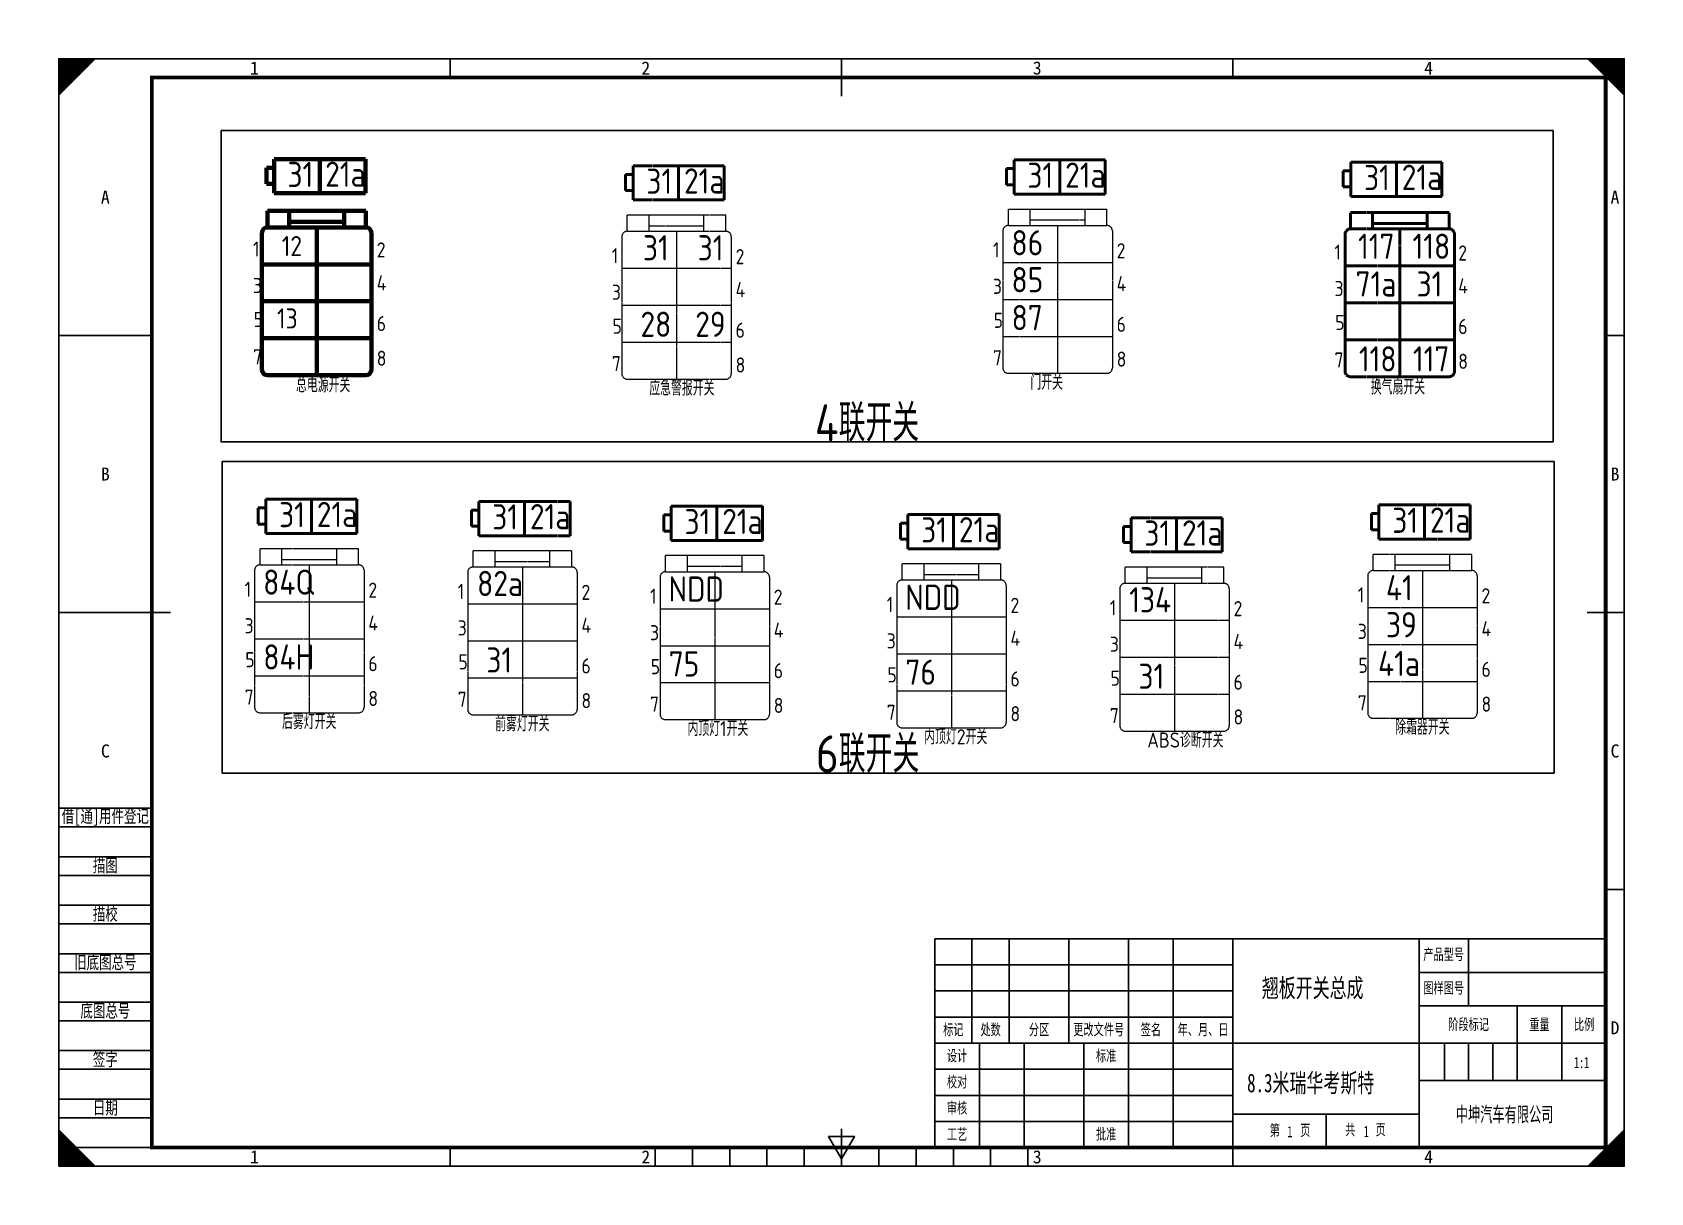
# Model space of a CAD drawing. Header units: millimetres. Extents: x 10183 to 10617, y -73 to 238.
import ezdxf
from ezdxf.enums import TextEntityAlignment as Align

# ---------------------------------------------------------------- set-up
doc = ezdxf.new("R2010")
doc.units = ezdxf.units.MM
doc.header["$LTSCALE"] = 0.5
doc.header["$MEASUREMENT"] = 0
for name, pattern in [('实线', [4, 4, 0]), ('实线_1', [4, 4, 0]), ('实线_2', [4, 4, 0]), ('实线_3', [4, 4, 0]), ('实线_3_3_1', [4, 4, 0]), ('实线_4', [4, 4, 0]), ('实线_7_6', [4, 4, 0])]:
    doc.linetypes.add(name, pattern=pattern)
doc.layers.get('0').update_dxf_attribs({"lineweight": 70})
for name, color, linetype, lineweight in [('0层_1', 7, '实线_4', 50), ('0层_2', 7, '实线_3_3_1', 50), ('0层_3_3_1_1', 7, '实线_1', 18), ('1文本', 3, '实线', 25), ('AM_5', 3, '实线_1', 25), ('AM_6', 3, '实线_2', 25), ('AM_7', 3, '实线_3', 25)]:
    doc.layers.add(name, color=color, linetype=linetype, lineweight=lineweight)
for name, color, linetype in [('2细线层', 4, 'Continuous'), ('6文字层', 3, 'Continuous'), ('图框层', 7, 'Continuous'), ('粗实线', 10, 'Continuous')]:
    doc.layers.add(name, color=color, linetype=linetype)
doc.styles.add('PC_TEXTSTYLE', font='simplex.shx', dxfattribs={"width": 0.7, "bigfont": 'hzfs.shx'})
doc.styles.add('国标汉字', font='', dxfattribs={"width": 0.7})
doc.styles.add('工程字', font='gbenor.shx', dxfattribs={"bigfont": 'gbcbig.shx'})
doc.styles.add('工程字_4_2', font='gbenor.shx', dxfattribs={"bigfont": 'gbcbig.shx'})
doc.styles.add('工程字_6', font='gbenor.shx', dxfattribs={"bigfont": 'gbcbig.shx'})
doc.styles.add('工程字_9_2', font='gbenor.shx', dxfattribs={"bigfont": 'gbcbig.shx'})
doc.styles.add('标题栏文字', font='simfang.ttf', dxfattribs={"width": 0.667})
doc.styles.get('国标汉字').set_extended_font_data('FangSong_GB2312')

# ---------------------------------------------------------------- blocks, each defined once
blk = doc.blocks.new('PC_TITLE_BLOCK')
for p, q in [((-180, 0), (-180, 56)), ((-180, 56), (0, 56)), ((-170, 28), (-170, 56)), ((-160, 28), (-160, 56)), ((-144, 28), (-144, 56)), ((-128, 28), (-128, 56)), ((-116, 28), (-116, 56)), ((-100, 0), (-100, 56)), ((-50, 0), (-50, 56)), ((-36.77, 38), (-36.77, 56)), ((-180, 35), (-100, 35)), ((-50, 38), (0, 38)), ((-23.77, 18), (-23.77, 37.89)), ((-180, 28), (0, 28)), ((-168, 0), (-168, 28)), ((-156, 0), (-156, 28)), ((-140, 0), (-140, 28)), ((-128, 0), (-128, 28)), ((-116, 0), (-116, 28)), ((-50, 18), (0, 18)), ((-100, 9), (-50, 9))]:
    blk.add_line(p, q)
at = {"layer": '2细线层'}
for p, q in [((-180, 49), (-100, 49)), ((-50, 47), (0, 47)), ((-180, 42), (-100, 42)), ((-11.77, 18), (-11.77, 37.89)), ((-43.27, 18), (-43.27, 27.89)), ((-36.77, 18), (-36.77, 27.89)), ((-30.27, 18), (-30.27, 27.89)), ((-180, 21), (-100, 21)), ((-180, 14), (-100, 14)), ((-75, 9), (-75, 0)), ((-180, 7), (-100, 7))]:
    blk.add_line(p, q, dxfattribs=at)
at = {"layer": '6文字层', "char_height": 3, "attachment_point": 5, "style": '标题栏文字'}
for s, insert, width in [('产品型号', (-43.45, 51.66), 16), ('图样图号', (-43.45, 42.66), 16), ('阶段标记', (-36.77, 32.89), 16), ('重量', (-17.77, 32.89), 8), ('比例', (-5.77, 32.89), 8), ('标记', (-175, 31.5), 8), ('处数', (-165, 31.5), 8), ('分区', (-152, 31.5), 8), ('更改文件号', (-136, 31.5), 16), ('签名', (-122, 31.5), 8), ('年、月、日', (-108, 31.5), 16), ('设计', (-174, 24.5), 8), ('标准', (-134, 24.5), 8), ('校对', (-174, 17.5), 8), ('审核', (-174, 10.5), 8), ('工艺', (-174, 3.5), 8), ('批准', (-134, 3.5), 8), ('第    页     ', (-84.67, 4.5), 36), (' 共    页     ', (-65.12, 4.66), 36)]:
    blk.add_mtext(s, dxfattribs=dict(at, insert=insert, width=width))
at = {"layer": '6文字层', "style": '标题栏文字', "flags": 12}
for tag, width, p, p2 in [('产品型号', 1.1847, (-34.75, 49.06), (-1.96, 49.06)), ('图样名称', 1.722791, (-99.05, 40.33), (-51.38, 40.33)), ('图样图号', 1.222418, (-35.76, 39.95), (-1.93, 39.95)), ('零件材料', 1.690433, (-98.46, 14.84), (-51.68, 14.84)), ('公司名称', 0.569661, (-50, 6.93), (0, 6.93))]:
    blk.add_attdef(tag, text='', height=5, dxfattribs=dict(at, width=width)).set_placement(p, p2, align=Align.FIT)
at = {"layer": '6文字层', "style": '标题栏文字', "width": 0.667, "flags": 12}
for tag, p in [('设计', (-166.03, 23.03)), ('设计日期', (-154.38, 23.03)), ('标准', (-126.16, 22.95)), ('标准日期', (-114.04, 22.83)), ('NUM', (-20.49, 21.31)), ('SCAL', (-8.49, 21.31)), ('校对', (-166.03, 16.03)), ('校对日期', (-154.38, 16.03)), ('审核', (-166.04, 8.99)), ('审核日期', (-154.38, 8.96)), ('工艺', (-166.07, 1.93)), ('工艺日期', (-154.43, 1.92)), ('批准', (-126.21, 1.99)), ('批准日期', (-114.1, 1.85)), ('N', (-85.41, 2.76)), ('M', (-64.86, 2.84))]:
    blk.add_attdef(tag, p, '', height=3, dxfattribs=at)
for tag, p in [('S', (-46.53, 22.88)), ('Z', (-39.81, 22.88)), ('B', (-33.31, 22.88)), ('A', (-26.81, 22.88))]:
    blk.add_attdef(tag, text='', height=3, dxfattribs=at).set_placement(p, align=Align.MIDDLE_CENTER)
blk = doc.blocks.new('A$C0B2B57B2_1')
at = {"layer": '0层_1'}
for p, q in [((0.68, 18.36), (0.68, 20.4)), ((0.68, 20.4), (12.92, 20.4)), ((3.4, 18.36), (3.4, 20.4)), ((10.2, 18.36), (10.2, 20.4)), ((12.92, 18.36), (12.92, 20.4)), ((0.68, 18.36), (12.92, 18.36)), ((3.4, 19.04), (10.2, 19.04)), ((6.8, 18.36), (6.8, 0)), ((0, 17.68), (0, 0.68)), ((13.6, 17.68), (13.6, 0.68)), ((0, 13.77), (13.6, 13.77)), ((0, 9.18), (13.6, 9.18)), ((0, 4.59), (13.6, 4.59)), ((0.68, 0), (12.92, 0))]:
    blk.add_line(p, q, dxfattribs=at)
for centre, start, end in [((0.68, 17.68), 90, 180), ((12.92, 17.68), 0, 90), ((0.68, 0.68), 180, 270), ((12.92, 0.68), 270, 360)]:
    blk.add_arc(centre, 0.68, start, end, dxfattribs=at)
blk = doc.blocks.new('A$C68B618AC_1')
at = {"layer": '0层_1'}
for p, q in [((0.78, 3.54), (10.22, 3.54)), ((0.78, 3.54), (0.78, 0)), ((5.5, 3.54), (5.5, 0)), ((10.22, 3.54), (10.22, 0)), ((0.78, 2.64), (0, 2.64)), ((0, 2.64), (0, 0.97)), ((0, 0.97), (0.78, 0.97)), ((0.78, 0), (10.22, 0))]:
    blk.add_line(p, q, dxfattribs=at)
blk = doc.blocks.new('A$C0B2B57B2_2_2')
at = {"layer": '0层_3_3_1_1'}
for p, q in [((0.68, 18.36), (0.68, 20.4)), ((0.68, 20.4), (12.92, 20.4)), ((3.4, 18.36), (3.4, 20.4)), ((10.2, 18.36), (10.2, 20.4)), ((12.92, 18.36), (12.92, 20.4)), ((0.68, 18.36), (12.92, 18.36)), ((3.4, 19.04), (10.2, 19.04)), ((6.8, 18.36), (6.8, 0)), ((0, 17.68), (0, 0.68)), ((13.6, 17.68), (13.6, 0.68)), ((0, 13.77), (13.6, 13.77)), ((0, 9.18), (13.6, 9.18)), ((0, 4.59), (13.6, 4.59)), ((0.68, 0), (12.92, 0))]:
    blk.add_line(p, q, dxfattribs=at)
for centre, start, end in [((0.68, 17.68), 90, 180), ((12.92, 17.68), 0, 90), ((0.68, 0.68), 180, 270), ((12.92, 0.68), 270, 360)]:
    blk.add_arc(centre, 0.68, start, end, dxfattribs=at)
blk = doc.blocks.new('A$C68B618AC_1_5')
at = {"layer": '0层_2'}
for p, q in [((0.78, 3.54), (10.22, 3.54)), ((0.78, 3.54), (0.78, 0)), ((5.5, 3.54), (5.5, 0)), ((10.22, 3.54), (10.22, 0)), ((0.78, 2.64), (0, 2.64)), ((0, 2.64), (0, 0.97)), ((0, 0.97), (0.78, 0.97)), ((0.78, 0), (10.22, 0))]:
    blk.add_line(p, q, dxfattribs=at)
blk = doc.blocks.new('A$C68B618AC')
for p, q in [((0.78, 3.54), (10.22, 3.54)), ((0.78, 3.54), (0.78, 0)), ((5.5, 3.54), (5.5, 0)), ((10.22, 3.54), (10.22, 0)), ((0.78, 2.64), (0, 2.64)), ((0, 2.64), (0, 0.97)), ((0, 0.97), (0.78, 0.97)), ((0.78, 0), (10.22, 0))]:
    blk.add_line(p, q)
blk = doc.blocks.new('A$C0B2B57B2')
for p, q in [((0.68, 18.36), (0.68, 20.4)), ((0.68, 20.4), (12.92, 20.4)), ((3.4, 18.36), (3.4, 20.4)), ((10.2, 18.36), (10.2, 20.4)), ((12.92, 18.36), (12.92, 20.4)), ((0.68, 18.36), (12.92, 18.36)), ((3.4, 19.04), (10.2, 19.04)), ((6.8, 18.36), (6.8, 0)), ((0, 17.68), (0, 0.68)), ((13.6, 17.68), (13.6, 0.68)), ((0, 13.77), (13.6, 13.77)), ((0, 9.18), (13.6, 9.18)), ((0, 4.59), (13.6, 4.59)), ((0.68, 0), (12.92, 0))]:
    blk.add_line(p, q)
for centre, start, end in [((0.68, 17.68), 90, 180), ((12.92, 17.68), 0, 90), ((0.68, 0.68), 180, 270), ((12.92, 0.68), 270, 360)]:
    blk.add_arc(centre, 0.68, start, end)

msp = doc.modelspace()

# ---------------------------------------------------------------- linework, layer by layer
at = {"layer": '图框层', "color": 1, "linetype": 'Continuous', "ltscale": 5}
for p, q in [((10215.31, 29.72), (10190.31, 29.72)), ((10190.31, 24.72), (10215.31, 24.72)), ((10215.31, 16.72), (10190.31, 16.72)), ((10215.31, 16.72), (10190.31, 16.72)), ((10190.31, 11.72), (10215.31, 11.72)), ((10215.31, 3.72), (10190.31, 3.72)), ((10190.31, -1.28), (10215.31, -1.28)), ((10215.31, -9.28), (10190.31, -9.28)), ((10190.31, -14.28), (10215.31, -14.28)), ((10215.31, -22.28), (10190.31, -22.28)), ((10190.31, -27.28), (10215.31, -27.28)), ((10215.31, -35.28), (10190.31, -35.28)), ((10190.31, -40.28), (10215.31, -40.28)), ((10215.31, -48.28), (10190.31, -48.28)), ((10190.31, -53.28), (10215.31, -53.28)), ((10215.31, -61.28), (10190.31, -61.28)), ((10215.31, -61.28), (10190.31, -61.28)), ((10215.31, -61.28), (10190.31, -61.28)), ((10215.31, -61.28), (10190.31, -61.28)), ((10215.31, -61.28), (10190.31, -61.28))]:
    msp.add_line(p, q, dxfattribs=at)
at = {"layer": '图框层', "color": 1, "linetype": 'Continuous'}
for p, q in [((10605.31, -61.28), (10605.31, -5.28)), ((10425.31, -61.28), (10605.31, -61.28))]:
    msp.add_line(p, q, dxfattribs=at)
at = {"layer": '图框层', "color": 7, "linetype": 'Continuous'}
for p, q in [((10605.31, -61.28), (10605.31, -5.28)), ((10425.31, -61.28), (10605.31, -61.28))]:
    msp.add_line(p, q, dxfattribs=at)
at = {"layer": '图框层', "color": 1, "linetype": 'Continuous', "ltscale": 5}
for points in [[(10190.31, 230.72, 0, 14.14, 0), (10195.31, 225.72, 14.14, 14.14, 0)], [(10610.31, 230.72, 0, 14.14, 0), (10605.31, 225.72, 14.14, 14.14, 0)], [(10190.31, -66.28, 0, 14.14, 0), (10195.31, -61.28, 14.14, 14.14, 0)], [(10610.31, -66.28, 0, 14.14, 0), (10605.31, -61.28, 14.14, 14.14, 0)]]:
    msp.add_lwpolyline(points, format="xyseb", dxfattribs=at)
for points in [[(10190.31, -66.28), (10610.31, -66.28), (10610.31, 230.72), (10190.31, 230.72)], [(10396.84, -58.28), (10403.77, -58.28), (10400.31, -64.28)]]:
    msp.add_lwpolyline(points, close=True, dxfattribs=at)
for points in [[(10295.31, 225.72), (10295.31, 230.72)], [(10400.31, 225.72), (10400.31, 230.72)], [(10505.31, 225.72), (10505.31, 230.72)], [(10190.31, 156.47), (10215.31, 156.47)], [(10605.31, 156.47), (10610.31, 156.47)], [(10190.31, 82.22), (10215.31, 82.22)], [(10605.31, 82.22), (10610.31, 82.22)], [(10605.31, 7.97), (10610.31, 7.97)], [(10295.31, -66.28), (10295.31, -61.28)], [(10505.31, -66.28), (10505.31, -61.28)]]:
    msp.add_lwpolyline(points, dxfattribs=at)
at = {"layer": '图框层', "color": 2, "linetype": 'Continuous', "ltscale": 5}
for points in [[(10400.31, 230.72), (10400.31, 220.72)], [(10190.31, 82.22), (10220.31, 82.22)], [(10610.31, 82.22), (10600.31, 82.22)], [(10400.31, -66.28), (10400.31, -56.28)], [(10350.31, -66.28), (10350.31, -61.28)], [(10360.31, -66.28), (10360.31, -61.28)], [(10370.31, -66.28), (10370.31, -61.28)], [(10380.31, -66.28), (10380.31, -61.28)], [(10390.31, -66.28), (10390.31, -61.28)], [(10400.31, -66.28), (10400.31, -61.28)], [(10410.31, -66.28), (10410.31, -61.28)], [(10420.31, -66.28), (10420.31, -61.28)], [(10430.31, -66.28), (10430.31, -61.28)], [(10440.31, -66.28), (10440.31, -61.28)], [(10450.31, -66.28), (10450.31, -61.28)], [(10350.31, -66.28), (10450.31, -66.28)]]:
    msp.add_lwpolyline(points, dxfattribs=at)
at = {"layer": '图框层', "color": 0, "linetype": 'Continuous', "ltscale": 5, "const_width": 1}
msp.add_lwpolyline([(10215.31, -61.28), (10605.31, -61.28), (10605.31, 225.72), (10215.31, 225.72)], close=True, dxfattribs=at)
at = {"layer": '粗实线'}
for points in [[(10233.85, 211.47), (10591.21, 211.47), (10591.21, 127.96), (10233.85, 127.96)], [(10234.13, 122.68), (10591.49, 122.68), (10591.49, 39.17), (10234.13, 39.17)]]:
    msp.add_lwpolyline(points, close=True, dxfattribs=at)

# ---------------------------------------------------------------- block references
at = {"xscale": 2.591999999999484, "yscale": 2.591999999999484, "zscale": 2.591999999999484}
msp.add_blockref('A$C68B618AC', (10246.09, 194.65), dxfattribs=at)
at = {"color": 3, "xscale": 2.159999999999877, "yscale": 2.159999999999877, "zscale": 2.159999999999877}
msp.add_blockref('A$C0B2B57B2', (10244.82, 145.84), dxfattribs=at)
at = {"layer": '0层_1', "xscale": 2.591999999999484, "yscale": 2.591999999999484, "zscale": 2.591999999999484}
msp.add_blockref('A$C68B618AC_1', (10534.91, 193.82), dxfattribs=at)
at = {"layer": '0层_1', "color": 3, "xscale": 2.159999999999877, "yscale": 2.159999999999877, "zscale": 2.159999999999877}
msp.add_blockref('A$C0B2B57B2_1', (10535.4, 145.44), dxfattribs=at)
at = {"layer": '0层_2', "xscale": 2.591999999999484, "yscale": 2.591999999999484, "zscale": 2.591999999999484}
for p in [(10342.35, 192.84), (10444.59, 194.41), (10243.83, 103.41), (10301.01, 102.82), (10352.6, 101.54), (10542.46, 101.89), (10416.09, 99.33), (10475.95, 98.46)]:
    msp.add_blockref('A$C68B618AC_1_5', p, dxfattribs=at)
at = {"layer": '0层_3_3_1_1', "color": 3, "xscale": 2.159999999999877, "yscale": 2.159999999999877, "zscale": 2.159999999999877}
for p in [(10341.37, 144.79), (10443.6, 146.36), (10242.85, 55.35), (10300.02, 54.77), (10351.62, 53.49), (10541.48, 53.84), (10415.11, 51.28), (10474.97, 50.4)]:
    msp.add_blockref('A$C0B2B57B2_2_2', p, dxfattribs=at)
at = {"layer": '图框层'}
ref = msp.add_blockref('PC_TITLE_BLOCK', (10605.31, -61.28), dxfattribs=at)
ref.add_attrib('公司名称', '      中坤汽车有限公司', (10555.31, -54.35), dxfattribs={"layer": '6文字层', "height": 4, "style": '标题栏文字', "width": 0.6})
ref.add_attrib('图样名称', '   翘板开关总成', (10506.25, -20.95), dxfattribs={"layer": '6文字层', "height": 5, "style": '标题栏文字', "width": 0.667})
ref.add_attrib('零件材料', ' 8.3米瑞华考斯特', (10506.85, -46.44), dxfattribs={"layer": '6文字层', "height": 5, "style": '标题栏文字', "width": 0.667})
ref.add_attrib('M', '1', (10540.44, -58.44), dxfattribs={"layer": '6文字层', "height": 3, "style": '标题栏文字', "width": 0.667})
ref.add_attrib('N', '1', (10519.9, -58.52), dxfattribs={"layer": '6文字层', "height": 3, "style": '标题栏文字', "width": 0.667})
ref.add_attrib('SCAL', '1:1', (10596.82, -39.97), dxfattribs={"layer": '6文字层', "height": 3, "style": '标题栏文字', "width": 0.667})

# ---------------------------------------------------------------- texts
at = {"color": 3, "char_height": 4.05, "attachment_point": 7, "style": '工程字'}
for s, insert, width in [('1', (10242.43, 177.66), 1.0125), ('2', (10275.62, 177.42), 2.025), ('1', (10338.7, 175.86), 1.0125), ('2', (10371.89, 175.62), 2.025), ('1', (10440.93, 177.43), 1.0125), ('2', (10474.12, 177.19), 2.025), ('1', (10532.57, 176.84), 1.0125), ('2', (10565.76, 176.6), 2.025), ('3', (10242.43, 167.88), 2.025), ('4', (10275.62, 168.6), 2.5312), ('3', (10338.7, 166.08), 2.025), ('4', (10371.89, 166.8), 2.5312), ('3', (10440.93, 167.65), 2.025), ('4', (10474.12, 168.37), 2.5312), ('3', (10532.57, 167.06), 2.025), ('4', (10565.76, 167.77), 2.5312), ('5', (10242.62, 158.78), 2.025), ('6', (10275.62, 157.7), 2.0302), ('5', (10338.88, 156.98), 2.025), ('5', (10441.12, 158.55), 2.025), ('6', (10474.12, 157.47), 2.0302), ('5', (10532.75, 157.96), 2.025), ('6', (10565.76, 156.88), 2.0302), ('6', (10371.89, 155.9), 2.0302), ('7', (10242.43, 148.74), 2.025), ('8', (10275.62, 148.38), 2.025), ('7', (10440.93, 148.5), 2.025), ('8', (10474.12, 148.14), 2.025), ('7', (10532.57, 147.91), 2.025), ('7', (10338.7, 146.93), 2.025), ('8', (10371.89, 146.57), 2.025), ('8', (10565.76, 147.55), 2.025), ('1', (10240.18, 86.42), 1.0125), ('2', (10273.37, 86.18), 2.025), ('1', (10297.35, 85.84), 1.0125), ('2', (10330.54, 85.6), 2.025), ('1', (10348.94, 84.56), 1.0125), ('2', (10382.13, 84.32), 2.025), ('1', (10538.81, 84.91), 1.0125), ('2', (10572, 84.67), 2.025), ('1', (10412.44, 82.35), 1.0125), ('2', (10445.63, 82.11), 2.025), ('1', (10472.3, 81.47), 1.0125), ('2', (10505.48, 81.23), 2.025), ('3', (10240.18, 76.64), 2.025), ('4', (10273.37, 77.36), 2.5312), ('3', (10297.35, 76.06), 2.025), ('4', (10330.54, 76.77), 2.5312), ('3', (10348.94, 74.78), 2.025), ('4', (10382.13, 75.49), 2.5312), ('3', (10538.81, 75.13), 2.025), ('4', (10572, 75.85), 2.5312), ('3', (10412.44, 72.57), 2.025), ('4', (10445.63, 73.28), 2.5312), ('3', (10472.3, 71.69), 2.025), ('4', (10505.48, 72.41), 2.5312), ('5', (10240.36, 67.54), 2.025), ('6', (10273.37, 66.46), 2.0302), ('5', (10297.54, 66.96), 2.025), ('6', (10330.54, 65.87), 2.0302), ('5', (10349.13, 65.68), 2.025), ('5', (10538.99, 66.03), 2.025), ('6', (10382.13, 64.59), 2.0302), ('5', (10412.62, 63.47), 2.025), ('6', (10445.63, 62.38), 2.0302), ('5', (10472.48, 62.59), 2.025), ('6', (10505.48, 61.51), 2.0302), ('6', (10572, 64.95), 2.0302), ('7', (10240.18, 57.5), 2.025), ('8', (10273.37, 57.14), 2.025), ('7', (10297.35, 56.91), 2.025), ('8', (10330.54, 56.55), 2.025), ('7', (10348.94, 55.63), 2.025), ('8', (10382.13, 55.27), 2.025), ('7', (10412.44, 53.42), 2.025), ('8', (10445.63, 53.06), 2.025), ('7', (10472.3, 52.55), 2.025), ('7', (10538.81, 55.98), 2.025), ('8', (10572, 55.62), 2.025), ('8', (10505.48, 52.19), 2.025)]:
    msp.add_mtext(s, dxfattribs=dict(at, insert=insert, width=width))
at = {"layer": '0层_2', "color": 3, "char_height": 6.75, "attachment_point": 7, "style": '工程字_9_2'}
for s, insert, width in [('31', (10347.04, 176.65), 3.6298), ('31', (10361.73, 176.65), 3.6298), ('86', (10445.91, 178), 10.0711), ('85', (10445.91, 168.09), 10.0711), ('28', (10346.37, 156.14), 6.2524), ('29', (10361.06, 156.14), 6.2524), ('87', (10445.94, 157.93), 6.2524), ('84Q', (10245.16, 86.99), 10.0711), ('82a', (10302.55, 86.63), 10.0711), ('NDD', (10353.92, 85.13), 10.0711), ('41', (10546.37, 85.49), 10.0711), ('NDD', (10417.42, 82.92), 10.0711), ('134', (10477.5, 82.26), 10.0711), ('39', (10546.37, 75.57), 10.0711), ('84H', (10245.19, 66.92), 6.2524), ('31', (10305.02, 66.11), 6.2524), ('75', (10353.95, 65.05), 6.2524), ('76', (10417.45, 62.84), 6.2524), ('41a', (10544.25, 65.19), 6.2524), ('31', (10479.97, 61.75), 6.2524)]:
    msp.add_mtext(s, dxfattribs=dict(at, insert=insert, width=width))
at = {"layer": '1文本', "insert": (10250.14, 177.79), "char_height": 5.3995, "width": 5.033, "attachment_point": 7, "style": 'PC_TEXTSTYLE'}
msp.add_mtext('{\\Fgbenor,gbcbig|c134;\\W1;12}', dxfattribs=at)
at = {"layer": '1文本', "color": 1, "insert": (10248.87, 158.39), "char_height": 5.3995, "width": 7.051, "attachment_point": 7, "style": 'PC_TEXTSTYLE'}
msp.add_mtext('{\\Fgbenor,gbcbig|c134;\\W1;13}', dxfattribs=at)
at = {"layer": 'AM_5', "char_height": 6.75, "attachment_point": 7, "style": '工程字'}
for s, insert, width in [('31', (10251.68, 196.32), 6.1756), ('21a', (10261.79, 196.38), 9.3117), ('31', (10347.95, 194.51), 6.1756), ('21a', (10358.05, 194.57), 9.3117), ('31', (10450.18, 196.08), 6.1756), ('21a', (10460.29, 196.14), 9.3117), ('31', (10540.5, 195.49), 6.1756), ('21a', (10550.61, 195.55), 9.3117), ('31', (10249.43, 105.08), 6.1756), ('21a', (10259.54, 105.13), 9.3117), ('31', (10306.6, 104.49), 6.1756), ('21a', (10316.71, 104.55), 9.3117), ('31', (10358.19, 103.21), 6.1756), ('21a', (10368.3, 103.27), 9.3117), ('31', (10548.06, 103.56), 6.1756), ('21a', (10558.17, 103.62), 9.3117), ('31', (10421.69, 101), 6.1756), ('21a', (10431.8, 101.06), 9.3117), ('31', (10481.55, 100.13), 6.1756), ('21a', (10491.65, 100.18), 9.3117)]:
    msp.add_mtext(s, dxfattribs=dict(at, insert=insert, width=width))
at = {"layer": 'AM_6', "char_height": 6.75, "attachment_point": 7, "style": '工程字_6'}
for s, insert, width in [('117', (10538.89, 177.06), 8.4119), ('118', (10553.51, 177.06), 7.7459), ('71a', (10538.22, 166.95), 8.166), ('31', (10554.58, 166.95), 5.2662), ('118', (10539.1, 146.85), 8.2083), ('117', (10553.61, 146.85), 7.8477)]:
    msp.add_mtext(s, dxfattribs=dict(at, insert=insert, width=width))
at = {"layer": 'AM_7', "color": 3, "linetype": '实线_7_6', "attachment_point": 7, "style": '工程字_4_2'}
for s, insert, char_height, width in [('总电源开关', (10253.96, 141.23), 4.05, 14.3528), ('应急警报开关', (10348.74, 140.36), 4.05, 17.266), ('门开关', (10450.97, 141.93), 4.05, 14.3787), ('换气扇开关', (10542.29, 140.67), 4.05, 17.4146), ('{\\C1;4联开关}', (10393.13, 127.96), 10, 86.2242), ('后雾灯开关', (10250.22, 50.92), 4.05, 14.3787), ('前雾灯开关', (10307.39, 50.33), 4.05, 14.3787), ('内顶灯1开关', (10358.99, 49.05), 4.05, 17.1138), ('除霜器开关', (10548.85, 49.41), 4.05, 22.2121), ('{\\C1;6联开关}', (10393.41, 39.17), 10, 86.2242), ('内顶灯2开关', (10422.48, 46.84), 4.05, 17.1138), ('ABS诊断开关', (10482.34, 45.97), 4.05, 22.2121)]:
    msp.add_mtext(s, dxfattribs=dict(at, insert=insert, char_height=char_height, width=width))
at = {"layer": '图框层', "color": 1, "linetype": 'Continuous', "ltscale": 5}
for s, p in [('1', (10242.81, 228.22)), ('2', (10347.81, 228.22)), ('3', (10452.81, 228.22)), ('4', (10557.81, 228.22)), ('A', (10202.81, 193.6)), ('A', (10607.81, 193.6)), ('B', (10202.81, 119.35)), ('B', (10607.81, 119.35)), ('C', (10202.81, 45.1)), ('C', (10607.81, 45.1)), ('D', (10607.81, -29.15)), ('1', (10242.81, -63.78)), ('2', (10347.81, -63.78)), ('3', (10452.81, -63.78)), ('4', (10557.81, -63.78))]:
    msp.add_text(s, height=3.5, dxfattribs=at).set_placement(p, align=Align.MIDDLE)
at = {"layer": '图框层', "char_height": 3.5, "width": 25, "attachment_point": 5, "style": '国标汉字'}
for s, insert in [('{\\C4;借[通]用件登记}', (10202.81, 27.22)), ('{\\C4;描图}', (10202.81, 14.22)), ('{\\C4;描校}', (10202.81, 1.22)), ('{\\C4;旧底图总号}', (10202.81, -11.78)), ('{\\C4;底图总号}', (10202.81, -24.78)), ('{\\C4;签字}', (10202.81, -37.78)), ('{\\C4;日期}', (10202.81, -50.78))]:
    msp.add_mtext(s, dxfattribs=dict(at, insert=insert))

doc.saveas('drawing.dxf')
